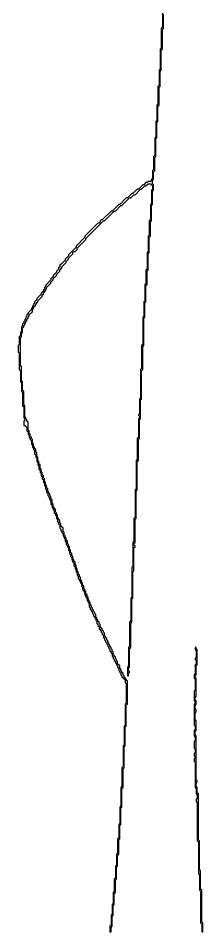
# Model space of a CAD drawing. Header units: metres. Extents: x 0 to 1000, y 0 to 1405.
# Drawn here: x 311 to 353.2, y 0.2 to 209.1 of the extents above; entities that cross this region are included whole.
import ezdxf

# ---------------------------------------------------------------- set-up
doc = ezdxf.new("R2010")
doc.units = ezdxf.units.M

msp = doc.modelspace()

# ---------------------------------------------------------------- linework, layer by layer
msp.add_lwpolyline([(344, 210.25), (344, 207), (343.75, 206.75), (343.75, 202.25), (343.5, 202), (343.5, 197.5), (343.25, 197.25), (343.25, 193.75), (343, 193.5), (343, 189.5), (342.75, 189.25), (342.75, 185.75), (342.5, 185.5), (342.5, 182), (342.25, 181.75), (342.25, 177.75), (342, 177.5), (342, 174.5), (341.75, 174.25), (341.75, 172.5), (341.5, 172.25), (341.5, 172), (341.25, 171.75), (340.75, 171.75), (340.5, 171.5), (340.25, 171.5), (339.75, 171), (339.5, 171), (338.5, 170), (338.25, 170), (337.25, 169), (337, 169), (336, 168), (335.75, 168), (334.25, 166.5), (334, 166.5), (332.5, 165), (332.25, 165), (330.25, 163), (330, 163), (329.75, 162.75), (329.75, 162.5), (329.5, 162.25), (329.25, 162.25), (326.25, 159.25), (326.25, 159), (324.25, 157), (324.25, 156.75), (322.5, 155), (322.5, 154.75), (321.75, 154), (321.75, 153.75), (320.75, 152.75), (320.5, 152.75), (320.5, 152.25), (320.25, 152), (320.25, 151.75), (319.75, 151.25), (319.75, 151), (319, 150.25), (319, 150), (318.5, 149.5), (318.5, 149.25), (317.25, 148), (317.25, 147.75), (317, 147.5), (317, 147.25), (316.75, 147), (316.75, 146.75), (316.25, 146.25), (316.25, 146), (315.25, 145), (315.25, 144.75), (314.75, 144.25), (314.75, 144), (314.5, 143.75), (314.5, 143.5), (314.25, 143.25), (314.25, 143), (314, 142.75), (314, 142.5), (313.25, 141.75), (313.25, 141.5), (313, 141.25), (313, 141), (312.75, 140.75), (312.75, 140.5), (312.5, 140.25), (312.5, 140), (312.25, 139.75), (312.25, 139.5), (312, 139.25), (312, 138.75), (311.75, 138.5), (311.75, 137.5), (311.5, 137.25), (311.5, 136.5), (311.25, 136.25), (311.25, 134.5), (311, 134.25), (311, 132.75), (311.25, 132.5), (311.25, 128.75), (311.5, 128.5), (311.5, 126), (311.75, 125.75), (311.75, 123.75), (312, 123.5), (312, 120.5), (312.25, 120.25), (312.25, 117.75), (312.5, 117.5), (312.5, 117.25), (312.25, 117), (312.25, 116), (312.5, 116), (313, 115.5), (313, 114.75), (313.25, 114.5), (313.25, 114), (313.5, 113.75), (313.5, 113.25), (313.75, 113), (313.75, 112.75), (314, 112.5), (314, 111.75), (314.25, 111.5), (314.25, 111), (314.5, 110.75), (314.5, 110.5), (314.75, 110.25), (314.75, 109.5), (315, 109.25), (315, 108.75), (315.25, 108.5), (315.25, 107.75), (315.5, 107.5), (315.5, 107), (315.75, 106.75), (315.75, 106), (316, 105.75), (316, 105.25), (316.25, 105), (316.25, 104.5), (316.5, 104.25), (316.5, 103.75), (316.75, 103.5), (316.75, 103), (317, 102.75), (317, 102.25), (317.25, 102), (317.25, 101.5), (317.5, 101.25), (317.5, 100.75), (317.75, 100.5), (317.75, 100), (318, 99.75), (318, 99.5), (318.25, 99.25), (318.25, 99), (318.5, 98.75), (318.5, 98), (318.75, 97.75), (318.75, 97.25), (319, 97), (319, 96.75), (319.25, 96.5), (319.25, 96), (319.5, 95.75), (319.5, 95.5), (319.75, 95.25), (319.75, 94.75), (320, 94.5), (320, 94), (320.25, 93.75), (320.25, 93.5), (320.5, 93.25), (320.5, 92.5), (320.75, 92.25), (320.75, 92), (321, 91.75), (321, 91.5), (321.25, 91.25), (321.25, 90.75), (321.5, 90.5), (321.5, 90.25), (321.75, 90), (321.75, 89.5), (322, 89.25), (322, 88.75), (322.25, 88.5), (322.25, 88.25), (322.5, 88), (322.5, 87.5), (322.75, 87.25), (322.75, 86.75), (323, 86.5), (323, 86), (323.25, 85.75), (323.25, 85.25), (323.5, 85), (323.5, 84.75), (323.75, 84.5), (323.75, 84), (324, 83.75), (324, 83.25), (324.25, 83), (324.25, 82.5), (324.5, 82.25), (324.5, 81.75), (324.75, 81.5), (324.75, 81), (325, 80.75), (325, 80.5), (325.25, 80.25), (325.25, 80), (325.5, 79.75), (325.5, 79.25), (325.75, 79), (325.75, 78.5), (326, 78.25), (326, 78), (326.25, 77.75), (326.25, 77.25), (326.5, 77), (326.5, 76.75), (326.75, 76.5), (326.75, 76), (327, 75.75), (327, 75.5), (327.25, 75.25), (327.25, 74.5), (327.5, 74.25), (327.5, 74), (327.75, 73.75), (327.75, 73.5), (328, 73.25), (328, 73), (328.25, 72.75), (328.25, 72.5), (328.5, 72.25), (328.5, 72), (328.75, 71.75), (328.75, 71.5), (329, 71.25), (329, 70.75), (329.25, 70.5), (329.25, 70.25), (329.5, 70), (329.5, 69.5), (330, 69), (330, 68.75), (330.25, 68.5), (330.25, 68.25), (330.5, 68), (330.5, 67.5), (330.75, 67.25), (330.75, 67), (331, 66.75), (331, 66.5), (331.25, 66.25), (331.25, 66), (331.5, 65.75), (331.5, 65.5), (331.75, 65.25), (331.75, 65), (332, 64.75), (332, 64.5), (332.25, 64.25), (332.25, 64), (332.5, 63.75), (332.5, 63.25), (332.75, 63), (332.75, 62.75), (333, 62.5), (333, 62.25), (333.25, 62), (333.25, 61.75), (333.5, 61.5), (333.5, 61.25), (333.75, 61), (333.75, 60.75), (334, 60.5), (334, 60), (334.25, 59.75), (334.25, 59.5), (334.5, 59.25), (334.5, 59), (334.75, 58.75), (334.75, 58.5), (335.5, 57.75), (335.5, 57.25), (335.75, 57), (335.75, 52.5), (335.5, 52.25), (335.5, 47.5), (335.25, 47.25), (335.25, 43), (335, 42.75), (335, 38), (334.75, 37.75), (334.75, 33.5), (334.5, 33.25), (334.5, 29), (334.25, 28.75), (334.25, 25), (334, 24.75), (334, 21.75), (333.75, 21.5), (333.75, 18.25), (333.5, 18), (333.5, 15.5), (333.25, 15.25), (333.25, 12.5), (333, 12.25), (333, 9.5), (332.75, 9.25), (332.75, 6.75), (332.5, 6.5), (332.5, 4.25), (332.25, 4), (332.25, 1.75), (332, 1.5), (332, 0.25), (332.25, 0.25), (332.25, 1.25), (332.5, 1.5), (332.5, 3.75), (332.75, 4), (332.75, 6.25), (333, 6.5), (333, 9), (333.25, 9.25), (333.25, 12), (333.5, 12.25), (333.5, 15), (333.75, 15.25), (333.75, 17.75), (334, 18), (334, 21.25), (334.25, 21.5), (334.25, 24.5), (334.5, 24.75), (334.5, 28.5), (334.75, 28.75), (334.75, 33), (335, 33.25), (335, 37.5), (335.25, 37.75), (335.25, 42.5), (335.5, 42.75), (335.5, 47), (335.75, 47.25), (335.75, 52), (336, 52.25), (336, 57.5), (335.75, 57.75), (335.75, 58), (335.25, 58.5), (335.25, 58.75), (335, 59), (335, 59.25), (334.75, 59.5), (334.75, 59.75), (334.5, 60), (334.5, 60.25), (334.25, 60.5), (334.25, 61), (333.75, 61.5), (333.75, 62), (333.5, 62.25), (333.5, 62.5), (333.25, 62.75), (333.25, 63), (333, 63.25), (333, 63.5), (332.75, 63.75), (332.75, 64.25), (332.5, 64.5), (332.5, 64.75), (332.25, 65), (332.25, 65.25), (332, 65.5), (332, 65.75), (331.75, 66), (331.75, 66.25), (331.5, 66.5), (331.5, 66.75), (331.25, 67), (331.25, 67.25), (331, 67.5), (331, 67.75), (330.75, 68), (330.75, 68.5), (330.5, 68.75), (330.5, 69), (330.25, 69.25), (330.25, 69.5), (329.75, 70), (329.75, 70.5), (329.5, 70.75), (329.5, 71), (329.25, 71.25), (329.25, 71.5), (329, 71.75), (329, 72), (328.75, 72.25), (328.75, 72.75), (328.5, 73), (328.5, 73.25), (328.25, 73.5), (328.25, 73.75), (328, 74), (328, 74.25), (327.75, 74.5), (327.75, 74.75), (327.5, 75), (327.5, 75.5), (327.25, 75.75), (327.25, 76), (327, 76.25), (327, 76.75), (326.75, 77), (326.75, 77.25), (326.5, 77.5), (326.5, 78), (326.25, 78.25), (326.25, 78.5), (326, 78.75), (326, 79.25), (325.75, 79.5), (325.75, 80), (325.5, 80.25), (325.5, 80.5), (325.25, 80.75), (325.25, 81.25), (325, 81.5), (325, 81.75), (324.75, 82), (324.75, 82.5), (324.5, 82.75), (324.5, 83.25), (324.25, 83.5), (324.25, 84), (324, 84.25), (324, 84.75), (323.75, 85), (323.75, 85.25), (323.5, 85.5), (323.5, 86), (323.25, 86.25), (323.25, 86.75), (323, 87), (323, 87.5), (322.75, 87.75), (322.75, 88.25), (322.5, 88.5), (322.5, 88.75), (322.25, 89), (322.25, 89.5), (322, 89.75), (322, 90.25), (321.75, 90.5), (321.75, 90.75), (321.5, 91), (321.5, 91.5), (321.25, 91.75), (321.25, 92.5), (320.75, 93), (320.75, 93.5), (320.5, 93.75), (320.5, 94.25), (320.25, 94.5), (320.25, 94.75), (320, 95), (320, 95.5), (319.75, 95.75), (319.75, 96), (319.5, 96.25), (319.5, 96.75), (319.25, 97), (319.25, 97.25), (319, 97.5), (319, 98), (318.75, 98.25), (318.75, 99), (318.5, 99.25), (318.5, 99.75), (318.25, 100), (318.25, 100.25), (318, 100.5), (318, 100.75), (317.75, 101), (317.75, 101.5), (317.5, 101.75), (317.5, 102.25), (317.25, 102.5), (317.25, 103), (317, 103.25), (317, 103.75), (316.75, 104), (316.75, 104.5), (316.5, 104.75), (316.5, 105.25), (316.25, 105.5), (316.25, 106), (316, 106.25), (316, 107), (315.75, 107.25), (315.75, 107.75), (315.5, 108), (315.5, 108.75), (315.25, 109), (315.25, 109.75), (315, 110), (315, 110.5), (314.75, 110.75), (314.75, 111), (314.5, 111.25), (314.5, 111.75), (314.25, 112), (314.25, 112.75), (314, 113), (314, 113.25), (313.75, 113.5), (313.75, 114), (313.5, 114.25), (313.5, 114.75), (313.25, 115), (313.25, 116.75), (313, 117), (313, 117.25), (312.75, 117.5), (312.75, 117.75), (312.5, 118), (312.5, 120.5), (312.25, 120.75), (312.25, 123.75), (312, 124), (312, 126), (311.75, 126.25), (311.75, 129.5), (311.5, 129.75), (311.5, 136), (311.75, 136.25), (311.75, 137), (312, 137.25), (312, 138.25), (312.25, 138.5), (312.25, 138.75), (312.5, 139), (312.5, 139.25), (312.75, 139.5), (312.75, 139.75), (313, 140), (313, 140.25), (313.25, 140.5), (313.25, 140.75), (313.5, 141), (313.5, 141.25), (314.25, 142), (314.25, 142.5), (314.5, 142.75), (314.5, 143), (315, 143.5), (315, 143.75), (315.5, 144.25), (315.5, 144.5), (316.5, 145.5), (316.5, 145.75), (316.75, 146), (316.75, 146.25), (317.25, 146.75), (317.25, 147), (317.5, 147.25), (317.5, 147.5), (318.5, 148.5), (318.5, 148.75), (319, 149.25), (319, 149.5), (319.75, 150.25), (319.75, 150.5), (320.5, 151.25), (320.5, 151.5), (321, 152), (321, 152.25), (322, 153.25), (322, 153.5), (322.5, 154), (322.5, 154.25), (323.5, 155.25), (323.5, 155.5), (323.75, 155.75), (324, 155.75), (324.5, 156.25), (324.5, 156.5), (326.5, 158.5), (326.5, 158.75), (330.5, 162.75), (330.75, 162.75), (333, 165), (333.25, 165), (334.5, 166.25), (334.75, 166.25), (336.5, 168), (336.75, 168), (337.5, 168.75), (337.75, 168.75), (339, 170), (339.25, 170), (340, 170.75), (340.25, 170.75), (340.75, 171.25), (341.25, 171.25), (341.75, 170.75), (341.75, 170), (341.5, 169.75), (341.5, 166.75), (341.25, 166.5), (341.25, 163), (341, 162.75), (341, 159.5), (340.75, 159.25), (340.75, 155.75), (340.5, 155.5), (340.5, 151.75), (340.25, 151.5), (340.25, 148.5), (340, 148.25), (340, 144.5), (339.75, 144.25), (339.75, 141), (339.5, 140.75), (339.5, 134.5), (339.25, 134.25), (339.25, 129), (339, 128.75), (339, 122.25), (338.75, 122), (338.75, 118.75), (338.5, 118.5), (338.5, 118.25), (338.75, 118), (338.75, 117.75), (338.5, 117.5), (338.5, 113.25), (338.25, 113), (338.25, 108.25), (338, 108), (338, 101.5), (337.75, 101.25), (337.75, 95), (337.5, 94.75), (337.5, 89.5), (337.25, 89.25), (337.25, 83.75), (337, 83.5), (337, 76.75), (336.75, 76.5), (336.75, 71.25), (336.5, 71), (336.5, 65.5), (336.25, 65.25), (336.25, 61), (336, 60.75), (336, 58.75), (336.25, 58.75), (336.25, 59.25), (336.5, 59.5), (336.5, 59.75), (336.25, 60), (336.25, 60.5), (336.5, 60.75), (336.5, 65), (336.75, 65.25), (336.75, 70.75), (337, 71), (337, 76.25), (337.25, 76.5), (337.25, 82.5), (337.5, 82.75), (337.5, 88), (337.75, 88.25), (337.75, 88.5), (337.5, 88.75), (337.5, 89), (337.75, 89.25), (337.75, 94.5), (338, 94.75), (338, 101), (338.25, 101.25), (338.25, 107.75), (338.5, 108), (338.5, 112.75), (338.75, 113), (338.75, 117.25), (339, 117.5), (339, 121.75), (339.25, 122), (339.25, 128.5), (339.5, 128.75), (339.5, 134), (339.75, 134.25), (339.75, 140.5), (340, 140.75), (340, 144), (340.25, 144.25), (340.25, 148), (340.5, 148.25), (340.5, 151.25), (340.75, 151.5), (340.75, 155.25), (341, 155.5), (341, 159), (341.25, 159.25), (341.25, 162.5), (341.5, 162.75), (341.5, 166.25), (341.75, 166.5), (341.75, 169.5), (342, 169.75), (342, 171), (341.75, 171.25), (341.75, 172), (342, 172.25), (342, 174), (342.25, 174.25), (342.25, 177.25), (342.5, 177.5), (342.5, 181.5), (342.75, 181.75), (342.75, 185.25), (343, 185.5), (343, 189), (343.25, 189.25), (343.25, 193.25), (343.5, 193.5), (343.5, 197), (343.75, 197.25), (343.75, 201.75), (344, 202), (344, 206.5), (344.25, 206.75), (344.25, 210)])
msp.add_lwpolyline([(351.5, 65.25), (351.5, 64.75), (351.75, 64.5), (351.75, 63), (351.5, 62.75), (351.5, 62.5), (351.75, 62.25), (351.75, 61.5), (351.5, 61.25), (351.5, 59.25), (351.25, 59), (351.25, 58.25), (351.5, 58), (351.5, 55.5), (351.25, 55.25), (351.25, 53), (351.5, 52.75), (351.5, 52.5), (351.25, 52.25), (351.25, 47.5), (351.5, 47.25), (351.5, 46.5), (351.25, 46.25), (351.25, 45), (351.5, 44.75), (351.5, 44), (351.25, 43.75), (351.25, 42.25), (351.5, 42), (351.5, 41.25), (351.25, 41), (351.25, 40.5), (351.5, 40.25), (351.5, 40), (351.25, 39.75), (351.25, 39.25), (351.5, 39), (351.5, 33.25), (351.75, 33), (351.75, 31.75), (352, 31.5), (352, 30.75), (351.75, 30.5), (351.75, 30), (352, 29.75), (352, 21), (352.25, 20.75), (352.25, 13.5), (352.5, 13.25), (352.5, 9.75), (352.75, 9.5), (352.75, 2.25), (353, 2), (353, 0.25), (353.25, 0.25), (353.25, 2.25), (353, 2.5), (353, 9.75), (352.75, 10), (352.75, 14.25), (352.5, 14.5), (352.5, 21), (352.25, 21.25), (352.25, 31.75), (352, 32), (352, 33.25), (351.75, 33.5), (351.75, 34.25), (352, 34.5), (352, 34.75), (351.75, 35), (351.75, 45), (351.5, 45.25), (351.5, 46), (351.75, 46.25), (351.75, 48.5), (351.5, 48.75), (351.5, 50.25), (351.75, 50.5), (351.75, 51), (351.5, 51.25), (351.5, 52), (351.75, 52.25), (351.75, 53), (351.5, 53.25), (351.5, 53.75), (351.75, 54), (351.75, 58.25), (351.5, 58.5), (351.5, 58.75), (351.75, 59), (351.75, 61), (352, 61.25), (352, 64.75), (351.75, 65), (351.75, 65.25)], close=True)

doc.saveas('drawing.dxf')
